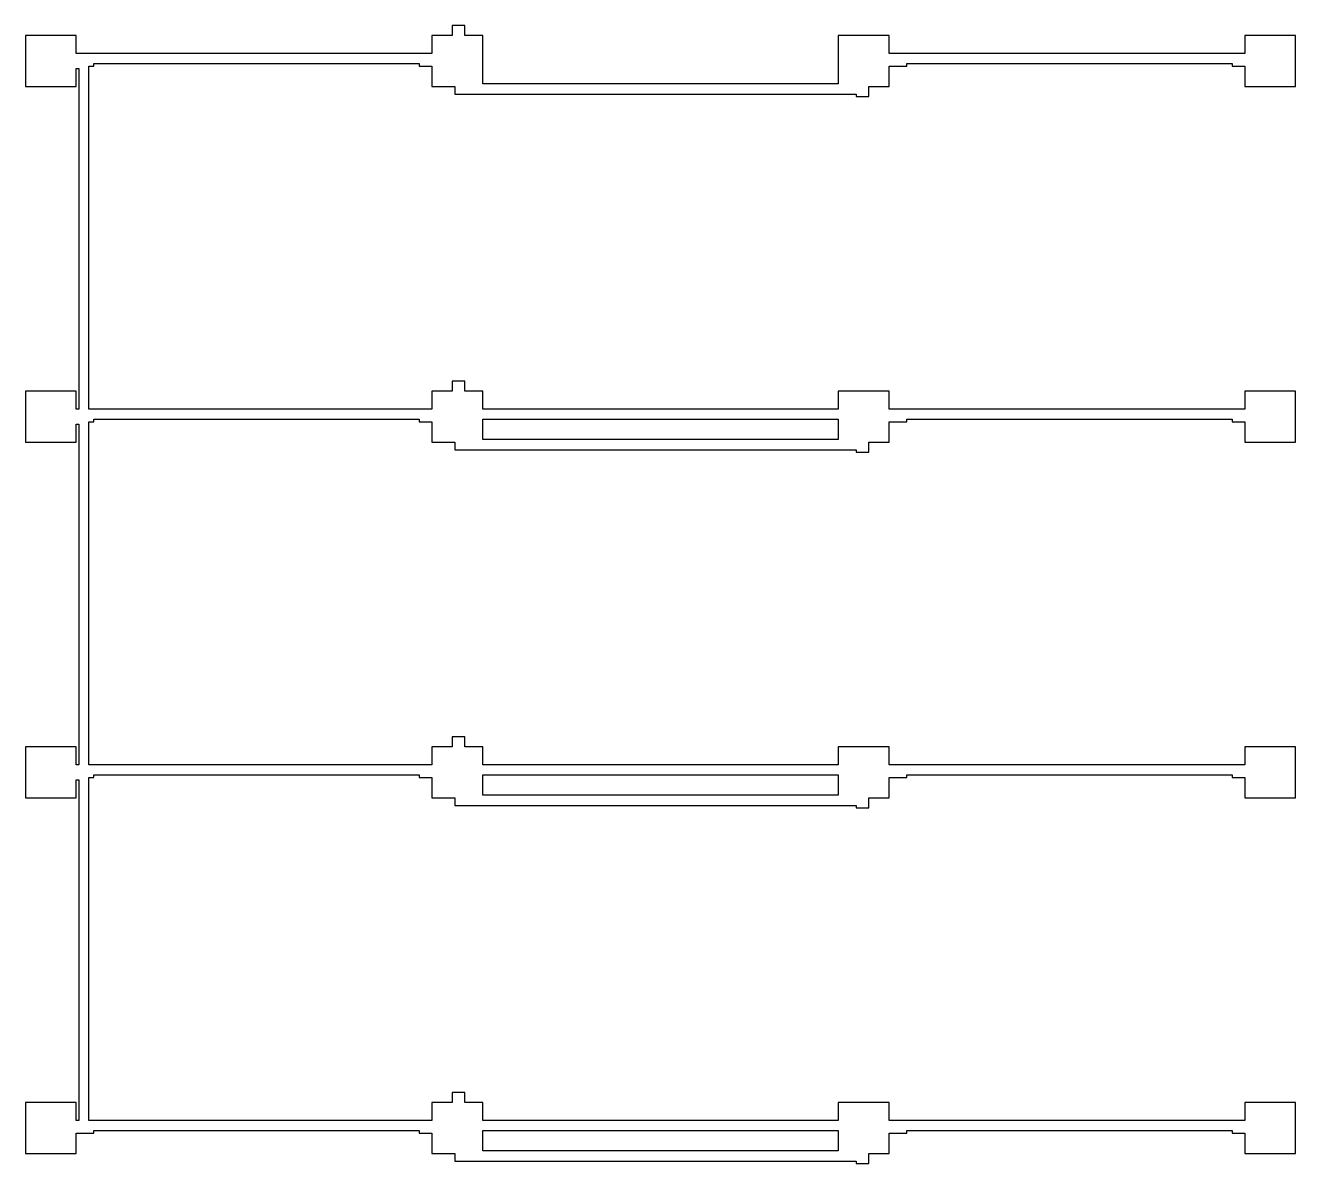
# Model space of a CAD drawing. Header units: millimetres. Extents: x 4 to 29, y 3.8 to 26.2.
import ezdxf

# ---------------------------------------------------------------- set-up
doc = ezdxf.new("R2010")
doc.units = ezdxf.units.MM
doc.layers.add('PCB_LAYERS', color=7, linetype='CONTINUOUS')

msp = doc.modelspace()

# ---------------------------------------------------------------- linework, layer by layer
at = {"layer": 'PCB_LAYERS', "color": 35, "true_color": 0xb87333}
for points in [[(20.6, 4), (21, 4), (21, 4.4), (21.35, 4.4), (21.35, 4.45), (27.75, 4.45), (27.75, 4.4), (28, 4.4), (28, 4), (29, 4), (29, 5), (28, 5), (28, 4.65), (27.75, 4.65), (21.15, 4.65), (21, 4.65), (21, 5), (20, 5), (20, 4.65), (13, 4.65), (13, 5), (12.65, 5), (12.65, 5.2), (12.4, 5.2), (12.4, 5), (12, 5), (12, 4.65), (11.75, 4.65), (5.25, 4.65), (5.25, 11.35), (5.25, 11.4), (5.35, 11.4), (5.35, 11.45), (11.75, 11.45), (11.75, 11.4), (12, 11.4), (12, 11), (12.45, 11), (12.45, 10.85), (12.65, 10.85), (20.35, 10.85), (20.35, 10.8), (20.6, 10.8), (20.6, 11), (21, 11), (21, 11.4), (21.35, 11.4), (21.35, 11.45), (27.75, 11.45), (27.75, 11.4), (28, 11.4), (28, 11), (29, 11), (29, 12), (28, 12), (28, 11.65), (27.75, 11.65), (21.15, 11.65), (21, 11.65), (21, 12), (20, 12), (20, 11.65), (13, 11.65), (13, 12), (12.65, 12), (12.65, 12.2), (12.4, 12.2), (12.4, 12), (12, 12), (12, 11.65), (11.75, 11.65), (5.25, 11.65), (5.25, 18.35), (5.25, 18.4), (5.35, 18.4), (5.35, 18.45), (11.75, 18.45), (11.75, 18.4), (12, 18.4), (12, 18), (12.45, 18), (12.45, 17.85), (12.65, 17.85), (20.35, 17.85), (20.35, 17.8), (20.6, 17.8), (20.6, 18), (21, 18), (21, 18.4), (21.35, 18.4), (21.35, 18.45), (27.75, 18.45), (27.75, 18.4), (28, 18.4), (28, 18), (29, 18), (29, 19), (28, 19), (28, 18.65), (27.75, 18.65), (21.15, 18.65), (21, 18.65), (21, 19), (20, 19), (20, 18.65), (13, 18.65), (13, 19), (12.65, 19), (12.65, 19.2), (12.4, 19.2), (12.4, 19), (12, 19), (12, 18.65), (11.75, 18.65), (5.25, 18.65), (5.25, 25.35), (5.25, 25.4), (5.35, 25.4), (5.35, 25.45), (11.75, 25.45), (11.75, 25.4), (12, 25.4), (12, 25), (12.45, 25), (12.45, 24.85), (12.65, 24.85), (20.35, 24.85), (20.35, 24.8), (20.6, 24.8), (20.6, 25), (21, 25), (21, 25.4), (21.35, 25.4), (21.35, 25.45), (27.75, 25.45), (27.75, 25.4), (28, 25.4), (28, 25), (29, 25), (29, 26), (28, 26), (28, 25.65), (27.75, 25.65), (21.15, 25.65), (21, 25.65), (21, 26), (20, 26), (20, 25.05), (13, 25.05), (13, 26), (12.65, 26), (12.65, 26.2), (12.4, 26.2), (12.4, 26), (12, 26), (12, 25.65), (11.75, 25.65), (5.15, 25.65), (5, 25.65), (5, 26), (4, 26), (4, 25), (5, 25), (5, 25.35), (5.05, 25.35), (5.05, 18.65), (5, 18.65), (5, 19), (4, 19), (4, 18), (5, 18), (5, 18.35), (5.05, 18.35), (5.05, 11.65), (5, 11.65), (5, 12), (4, 12), (4, 11), (5, 11), (5, 11.35), (5.05, 11.35), (5.05, 4.65), (5, 4.65), (5, 5), (4, 5), (4, 4), (5, 4), (5, 4.4), (5.35, 4.4), (5.35, 4.45), (11.75, 4.45), (11.75, 4.4), (12, 4.4), (12, 4), (12.45, 4), (12.45, 3.85), (12.65, 3.85), (20.35, 3.85), (20.35, 3.8), (20.6, 3.8)], [(13, 18.05), (13, 18.45), (20, 18.45), (20, 18.05)], [(13, 11.05), (13, 11.45), (20, 11.45), (20, 11.05)], [(13, 4.05), (13, 4.45), (20, 4.45), (20, 4.05)]]:
    msp.add_lwpolyline(points, close=True, dxfattribs=at)

doc.saveas('drawing.dxf')
